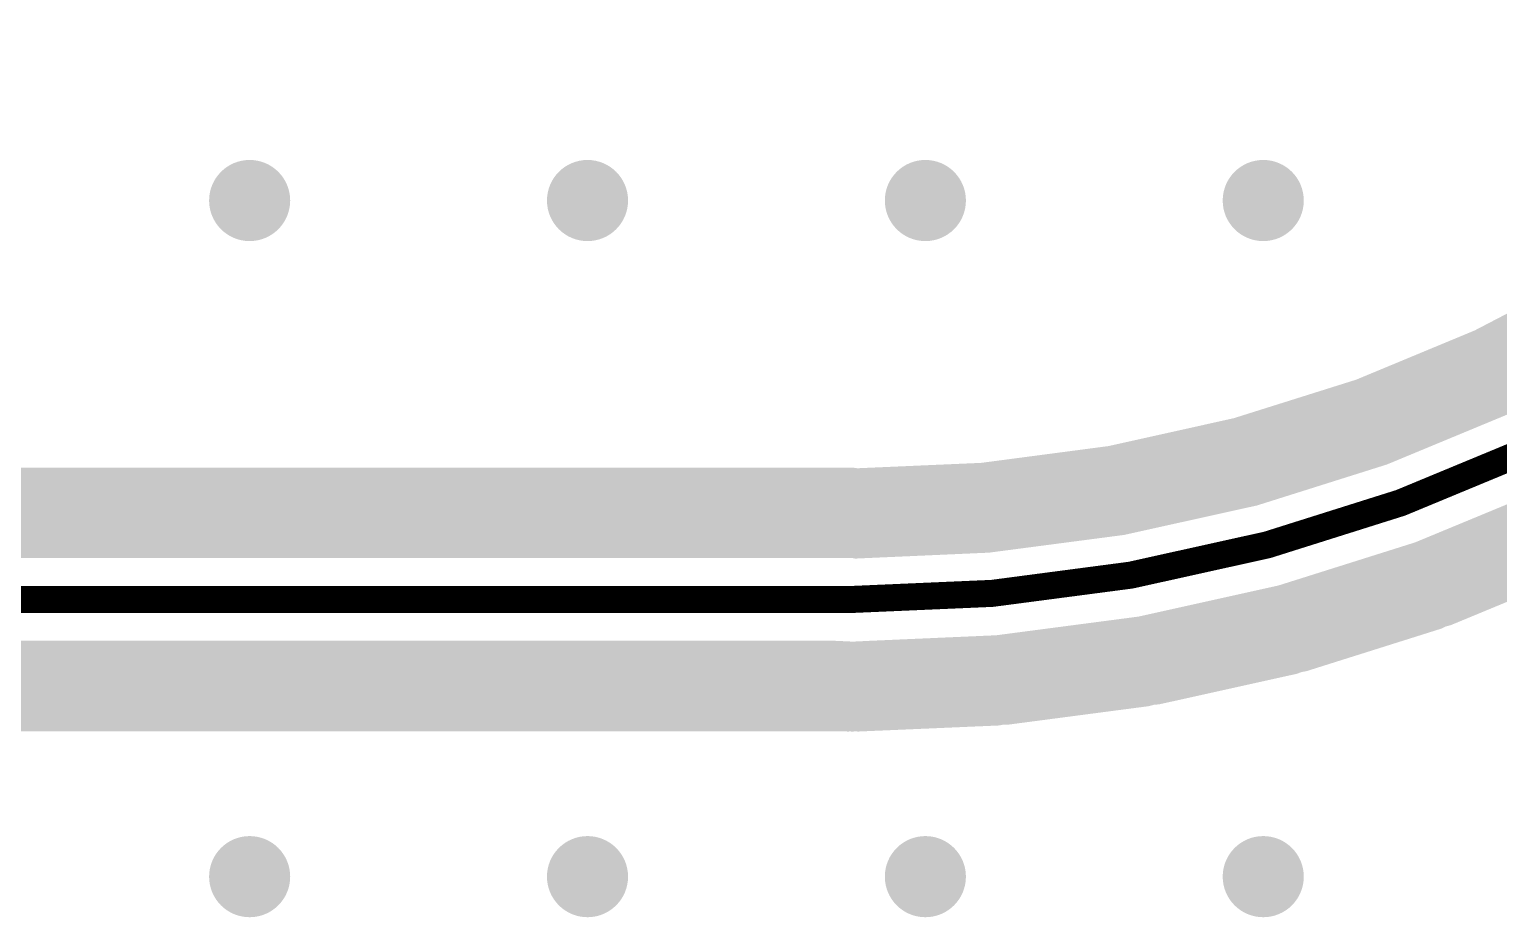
# Model space of a CAD drawing. Header units: inches. Extents: x -3 to 191, y -18 to 93.
# Drawn here: x 160.97 to 171.84, y 28.77 to 35.37 of the extents above; entities that cross this region are included whole.
import ezdxf

# ---------------------------------------------------------------- set-up
doc = ezdxf.new("R2010")
doc.units = ezdxf.units.IN
for name, color, linetype in [('Bottom Layer', 5, 'Continuous'), ('GND 1', 90, 'Continuous'), ('GND 2', 156, 'Continuous'), ('PWR', 16, 'Continuous'), ('Signal L4', 76, 'Continuous'), ('Top Layer', 1, 'Continuous'), ('Via Holes', 16, 'Continuous')]:
    doc.layers.add(name, color=color, linetype=linetype)

msp = doc.modelspace()

# ---------------------------------------------------------------- hatches: boundary and pattern name
at = {"layer": 'Bottom Layer'}
h = msp.add_hatch(color=5, dxfattribs=at)
edge = h.paths.add_edge_path()
edge.add_arc((162.6, 34.1), 0.3, 0, 360)
h = msp.add_hatch(color=5, dxfattribs=at)
edge = h.paths.add_edge_path()
edge.add_arc((165.1, 34.1), 0.3, 0, 360)
h = msp.add_hatch(color=5, dxfattribs=at)
edge = h.paths.add_edge_path()
edge.add_arc((167.6, 34.1), 0.3, 0, 360)
h = msp.add_hatch(color=5, dxfattribs=at)
edge = h.paths.add_edge_path()
edge.add_arc((170.1, 34.1), 0.3, 0, 360)
h = msp.add_hatch(color=5, dxfattribs=at)
edge = h.paths.add_edge_path()
edge.add_arc((171.048, 32.557), 0.3, 0, 360)
h = msp.add_hatch(color=5, dxfattribs=at)
edge = h.paths.add_edge_path()
edge.add_arc((169.27, 32.045), 0.3, 0, 360)
h = msp.add_hatch(color=5, dxfattribs=at)
edge = h.paths.add_edge_path()
edge.add_arc((161.882, 31.823), 0.3, 0, 360)
h = msp.add_hatch(color=5, dxfattribs=at)
edge = h.paths.add_edge_path()
edge.add_arc((163.732, 31.823), 0.3, 0, 360)
h = msp.add_hatch(color=5, dxfattribs=at)
edge = h.paths.add_edge_path()
edge.add_arc((165.582, 31.823), 0.3, 0, 360)
h = msp.add_hatch(color=5, dxfattribs=at)
edge = h.paths.add_edge_path()
edge.add_arc((167.432, 31.833), 0.3, 0, 360)
h = msp.add_hatch(color=5, dxfattribs=at)
edge = h.paths.add_edge_path()
edge.add_arc((170.599, 30.992), 0.3, 0, 360)
h = msp.add_hatch(color=5, dxfattribs=at)
edge = h.paths.add_edge_path()
edge.add_arc((168.79, 30.604), 0.3, 0, 360)
h = msp.add_hatch(color=5, dxfattribs=at)
edge = h.paths.add_edge_path()
edge.add_arc((161.394, 30.477), 0.3, 0, 360)
h = msp.add_hatch(color=5, dxfattribs=at)
edge = h.paths.add_edge_path()
edge.add_arc((163.244, 30.477), 0.3, 0, 360)
h = msp.add_hatch(color=5, dxfattribs=at)
edge = h.paths.add_edge_path()
edge.add_arc((165.094, 30.477), 0.3, 0, 360)
h = msp.add_hatch(color=5, dxfattribs=at)
edge = h.paths.add_edge_path()
edge.add_arc((166.944, 30.477), 0.3, 0, 360)
h = msp.add_hatch(color=5, dxfattribs=at)
edge = h.paths.add_edge_path()
edge.add_arc((162.6, 29.1), 0.3, 0, 360)
h = msp.add_hatch(color=5, dxfattribs=at)
edge = h.paths.add_edge_path()
edge.add_arc((165.1, 29.1), 0.3, 0, 360)
h = msp.add_hatch(color=5, dxfattribs=at)
edge = h.paths.add_edge_path()
edge.add_arc((167.6, 29.1), 0.3, 0, 360)
h = msp.add_hatch(color=5, dxfattribs=at)
edge = h.paths.add_edge_path()
edge.add_arc((170.1, 29.1), 0.3, 0, 360)
at = {"layer": 'GND 1'}
h = msp.add_hatch(color=90, dxfattribs=at)
edge = h.paths.add_edge_path()
edge.add_arc((162.6, 34.1), 0.3, 0, 360)
h = msp.add_hatch(color=90, dxfattribs=at)
edge = h.paths.add_edge_path()
edge.add_arc((165.1, 34.1), 0.3, 0, 360)
h = msp.add_hatch(color=90, dxfattribs=at)
edge = h.paths.add_edge_path()
edge.add_arc((167.6, 34.1), 0.3, 0, 360)
h = msp.add_hatch(color=90, dxfattribs=at)
edge = h.paths.add_edge_path()
edge.add_arc((170.1, 34.1), 0.3, 0, 360)
h = msp.add_hatch(color=90, dxfattribs=at)
edge = h.paths.add_edge_path()
edge.add_arc((171.048, 32.557), 0.3, 0, 360)
h = msp.add_hatch(color=90, dxfattribs=at)
edge = h.paths.add_edge_path()
edge.add_arc((169.27, 32.045), 0.3, 0, 360)
h = msp.add_hatch(color=90, dxfattribs=at)
edge = h.paths.add_edge_path()
edge.add_arc((161.882, 31.823), 0.3, 0, 360)
h = msp.add_hatch(color=90, dxfattribs=at)
edge = h.paths.add_edge_path()
edge.add_arc((163.732, 31.823), 0.3, 0, 360)
h = msp.add_hatch(color=90, dxfattribs=at)
edge = h.paths.add_edge_path()
edge.add_arc((165.582, 31.823), 0.3, 0, 360)
h = msp.add_hatch(color=90, dxfattribs=at)
edge = h.paths.add_edge_path()
edge.add_arc((167.432, 31.833), 0.3, 0, 360)
h = msp.add_hatch(color=90, dxfattribs=at)
edge = h.paths.add_edge_path()
edge.add_arc((170.599, 30.992), 0.3, 0, 360)
h = msp.add_hatch(color=90, dxfattribs=at)
edge = h.paths.add_edge_path()
edge.add_arc((168.79, 30.604), 0.3, 0, 360)
h = msp.add_hatch(color=90, dxfattribs=at)
edge = h.paths.add_edge_path()
edge.add_arc((161.394, 30.477), 0.3, 0, 360)
h = msp.add_hatch(color=90, dxfattribs=at)
edge = h.paths.add_edge_path()
edge.add_arc((163.244, 30.477), 0.3, 0, 360)
h = msp.add_hatch(color=90, dxfattribs=at)
edge = h.paths.add_edge_path()
edge.add_arc((165.094, 30.477), 0.3, 0, 360)
h = msp.add_hatch(color=90, dxfattribs=at)
edge = h.paths.add_edge_path()
edge.add_arc((166.944, 30.477), 0.3, 0, 360)
h = msp.add_hatch(color=90, dxfattribs=at)
edge = h.paths.add_edge_path()
edge.add_arc((162.6, 29.1), 0.3, 0, 360)
h = msp.add_hatch(color=90, dxfattribs=at)
edge = h.paths.add_edge_path()
edge.add_arc((165.1, 29.1), 0.3, 0, 360)
h = msp.add_hatch(color=90, dxfattribs=at)
edge = h.paths.add_edge_path()
edge.add_arc((167.6, 29.1), 0.3, 0, 360)
h = msp.add_hatch(color=90, dxfattribs=at)
edge = h.paths.add_edge_path()
edge.add_arc((170.1, 29.1), 0.3, 0, 360)
at = {"layer": 'GND 2'}
h = msp.add_hatch(color=156, dxfattribs=at)
edge = h.paths.add_edge_path()
edge.add_arc((162.6, 34.1), 0.3, 0, 360)
h = msp.add_hatch(color=156, dxfattribs=at)
edge = h.paths.add_edge_path()
edge.add_arc((165.1, 34.1), 0.3, 0, 360)
h = msp.add_hatch(color=156, dxfattribs=at)
edge = h.paths.add_edge_path()
edge.add_arc((167.6, 34.1), 0.3, 0, 360)
h = msp.add_hatch(color=156, dxfattribs=at)
edge = h.paths.add_edge_path()
edge.add_arc((170.1, 34.1), 0.3, 0, 360)
h = msp.add_hatch(color=156, dxfattribs=at)
edge = h.paths.add_edge_path()
edge.add_arc((171.048, 32.557), 0.3, 0, 360)
h = msp.add_hatch(color=156, dxfattribs=at)
edge = h.paths.add_edge_path()
edge.add_arc((169.27, 32.045), 0.3, 0, 360)
h = msp.add_hatch(color=156, dxfattribs=at)
edge = h.paths.add_edge_path()
edge.add_arc((161.882, 31.823), 0.3, 0, 360)
h = msp.add_hatch(color=156, dxfattribs=at)
edge = h.paths.add_edge_path()
edge.add_arc((163.732, 31.823), 0.3, 0, 360)
h = msp.add_hatch(color=156, dxfattribs=at)
edge = h.paths.add_edge_path()
edge.add_arc((165.582, 31.823), 0.3, 0, 360)
h = msp.add_hatch(color=156, dxfattribs=at)
edge = h.paths.add_edge_path()
edge.add_arc((167.432, 31.833), 0.3, 0, 360)
h = msp.add_hatch(color=156, dxfattribs=at)
edge = h.paths.add_edge_path()
edge.add_arc((170.599, 30.992), 0.3, 0, 360)
h = msp.add_hatch(color=156, dxfattribs=at)
edge = h.paths.add_edge_path()
edge.add_arc((168.79, 30.604), 0.3, 0, 360)
h = msp.add_hatch(color=156, dxfattribs=at)
edge = h.paths.add_edge_path()
edge.add_arc((161.394, 30.477), 0.3, 0, 360)
h = msp.add_hatch(color=156, dxfattribs=at)
edge = h.paths.add_edge_path()
edge.add_arc((163.244, 30.477), 0.3, 0, 360)
h = msp.add_hatch(color=156, dxfattribs=at)
edge = h.paths.add_edge_path()
edge.add_arc((165.094, 30.477), 0.3, 0, 360)
h = msp.add_hatch(color=156, dxfattribs=at)
edge = h.paths.add_edge_path()
edge.add_arc((166.944, 30.477), 0.3, 0, 360)
h = msp.add_hatch(color=156, dxfattribs=at)
edge = h.paths.add_edge_path()
edge.add_arc((162.6, 29.1), 0.3, 0, 360)
h = msp.add_hatch(color=156, dxfattribs=at)
edge = h.paths.add_edge_path()
edge.add_arc((165.1, 29.1), 0.3, 0, 360)
h = msp.add_hatch(color=156, dxfattribs=at)
edge = h.paths.add_edge_path()
edge.add_arc((167.6, 29.1), 0.3, 0, 360)
h = msp.add_hatch(color=156, dxfattribs=at)
edge = h.paths.add_edge_path()
edge.add_arc((170.1, 29.1), 0.3, 0, 360)
at = {"layer": 'PWR'}
h = msp.add_hatch(color=16, dxfattribs=at)
edge = h.paths.add_edge_path()
edge.add_arc((162.6, 34.1), 0.3, 0, 360)
h = msp.add_hatch(color=16, dxfattribs=at)
edge = h.paths.add_edge_path()
edge.add_arc((165.1, 34.1), 0.3, 0, 360)
h = msp.add_hatch(color=16, dxfattribs=at)
edge = h.paths.add_edge_path()
edge.add_arc((167.6, 34.1), 0.3, 0, 360)
h = msp.add_hatch(color=16, dxfattribs=at)
edge = h.paths.add_edge_path()
edge.add_arc((170.1, 34.1), 0.3, 0, 360)
h = msp.add_hatch(color=16, dxfattribs=at)
edge = h.paths.add_edge_path()
edge.add_arc((171.048, 32.557), 0.3, 0, 360)
h = msp.add_hatch(color=16, dxfattribs=at)
edge = h.paths.add_edge_path()
edge.add_arc((169.27, 32.045), 0.3, 0, 360)
h = msp.add_hatch(color=16, dxfattribs=at)
edge = h.paths.add_edge_path()
edge.add_arc((161.882, 31.823), 0.3, 0, 360)
h = msp.add_hatch(color=16, dxfattribs=at)
edge = h.paths.add_edge_path()
edge.add_arc((163.732, 31.823), 0.3, 0, 360)
h = msp.add_hatch(color=16, dxfattribs=at)
edge = h.paths.add_edge_path()
edge.add_arc((165.582, 31.823), 0.3, 0, 360)
h = msp.add_hatch(color=16, dxfattribs=at)
edge = h.paths.add_edge_path()
edge.add_arc((167.432, 31.833), 0.3, 0, 360)
h = msp.add_hatch(color=16, dxfattribs=at)
edge = h.paths.add_edge_path()
edge.add_arc((170.599, 30.992), 0.3, 0, 360)
h = msp.add_hatch(color=16, dxfattribs=at)
edge = h.paths.add_edge_path()
edge.add_arc((168.79, 30.604), 0.3, 0, 360)
h = msp.add_hatch(color=16, dxfattribs=at)
edge = h.paths.add_edge_path()
edge.add_arc((161.394, 30.477), 0.3, 0, 360)
h = msp.add_hatch(color=16, dxfattribs=at)
edge = h.paths.add_edge_path()
edge.add_arc((163.244, 30.477), 0.3, 0, 360)
h = msp.add_hatch(color=16, dxfattribs=at)
edge = h.paths.add_edge_path()
edge.add_arc((165.094, 30.477), 0.3, 0, 360)
h = msp.add_hatch(color=16, dxfattribs=at)
edge = h.paths.add_edge_path()
edge.add_arc((166.944, 30.477), 0.3, 0, 360)
h = msp.add_hatch(color=16, dxfattribs=at)
edge = h.paths.add_edge_path()
edge.add_arc((162.6, 29.1), 0.3, 0, 360)
h = msp.add_hatch(color=16, dxfattribs=at)
edge = h.paths.add_edge_path()
edge.add_arc((165.1, 29.1), 0.3, 0, 360)
h = msp.add_hatch(color=16, dxfattribs=at)
edge = h.paths.add_edge_path()
edge.add_arc((167.6, 29.1), 0.3, 0, 360)
h = msp.add_hatch(color=16, dxfattribs=at)
edge = h.paths.add_edge_path()
edge.add_arc((170.1, 29.1), 0.3, 0, 360)
at = {"layer": 'Signal L4'}
h = msp.add_hatch(color=76, dxfattribs=at)
edge = h.paths.add_edge_path()
edge.add_arc((162.6, 34.1), 0.3, 0, 360)
h = msp.add_hatch(color=76, dxfattribs=at)
edge = h.paths.add_edge_path()
edge.add_arc((165.1, 34.1), 0.3, 0, 360)
h = msp.add_hatch(color=76, dxfattribs=at)
edge = h.paths.add_edge_path()
edge.add_arc((167.6, 34.1), 0.3, 0, 360)
h = msp.add_hatch(color=76, dxfattribs=at)
edge = h.paths.add_edge_path()
edge.add_arc((170.1, 34.1), 0.3, 0, 360)
h = msp.add_hatch(color=76, dxfattribs=at)
edge = h.paths.add_edge_path()
edge.add_arc((171.048, 32.557), 0.3, 0, 360)
h = msp.add_hatch(color=76, dxfattribs=at)
edge = h.paths.add_edge_path()
edge.add_arc((169.27, 32.045), 0.3, 0, 360)
h = msp.add_hatch(color=76, dxfattribs=at)
edge = h.paths.add_edge_path()
edge.add_arc((161.882, 31.823), 0.3, 0, 360)
h = msp.add_hatch(color=76, dxfattribs=at)
edge = h.paths.add_edge_path()
edge.add_arc((163.732, 31.823), 0.3, 0, 360)
h = msp.add_hatch(color=76, dxfattribs=at)
edge = h.paths.add_edge_path()
edge.add_arc((165.582, 31.823), 0.3, 0, 360)
h = msp.add_hatch(color=76, dxfattribs=at)
edge = h.paths.add_edge_path()
edge.add_arc((167.432, 31.833), 0.3, 0, 360)
h = msp.add_hatch(color=76, dxfattribs=at)
edge = h.paths.add_edge_path()
edge.add_arc((170.599, 30.992), 0.3, 0, 360)
h = msp.add_hatch(color=76, dxfattribs=at)
edge = h.paths.add_edge_path()
edge.add_arc((168.79, 30.604), 0.3, 0, 360)
h = msp.add_hatch(color=76, dxfattribs=at)
edge = h.paths.add_edge_path()
edge.add_arc((161.394, 30.477), 0.3, 0, 360)
h = msp.add_hatch(color=76, dxfattribs=at)
edge = h.paths.add_edge_path()
edge.add_arc((163.244, 30.477), 0.3, 0, 360)
h = msp.add_hatch(color=76, dxfattribs=at)
edge = h.paths.add_edge_path()
edge.add_arc((165.094, 30.477), 0.3, 0, 360)
h = msp.add_hatch(color=76, dxfattribs=at)
edge = h.paths.add_edge_path()
edge.add_arc((166.944, 30.477), 0.3, 0, 360)
h = msp.add_hatch(color=76, dxfattribs=at)
edge = h.paths.add_edge_path()
edge.add_arc((162.6, 29.1), 0.3, 0, 360)
h = msp.add_hatch(color=76, dxfattribs=at)
edge = h.paths.add_edge_path()
edge.add_arc((165.1, 29.1), 0.3, 0, 360)
h = msp.add_hatch(color=76, dxfattribs=at)
edge = h.paths.add_edge_path()
edge.add_arc((167.6, 29.1), 0.3, 0, 360)
h = msp.add_hatch(color=76, dxfattribs=at)
edge = h.paths.add_edge_path()
edge.add_arc((170.1, 29.1), 0.3, 0, 360)
at = {"layer": 'Top Layer'}
h = msp.add_hatch(color=1, dxfattribs=at)
h.paths.add_polyline_path([(175.879, 52.729), (176.025, 52.7), (177.375, 52.7), (177.521, 52.729), (177.627, 52.799), (177.698, 52.758), (177.698, 52.758), (177.698, 52.758), (177.794, 52.662), (177.858, 52.598), (177.858, 52.598), (177.858, 52.598), (177.971, 52.402), (178.011, 52.307), (178.026, 52.252), (178.047, 52.199), (178.055, 52.143), (178.069, 52.088), (178.069, 52.031), (178.077, 51.975), (178.077, 50.525), (178.069, 50.469), (178.069, 50.412), (178.055, 50.357), (178.047, 50.301), (178.026, 50.248), (178.011, 50.193), (177.971, 50.098), (177.971, 50.098), (177.971, 50.098), (177.904, 49.982), (177.941, 49.926), (177.967, 49.876), (177.998, 49.828), (178.016, 49.775), (178.042, 49.724), (178.053, 49.668), (178.071, 49.614), (178.11, 49.419), (178.113, 49.362), (178.124, 49.307), (178.123, 49.278), (178.126, 49.253), (178.39, 48.989), (178.396, 48.984), (178.422, 48.95), (178.453, 48.921), (178.693, 48.629), (178.737, 48.557), (178.787, 48.488), (178.965, 48.155), (178.995, 48.076), (179.03, 47.998), (179.139, 47.637), (179.153, 47.553), (179.172, 47.471), (179.209, 47.095), (179.208, 47.052), (179.214, 47.01), (179.213, 47.002), (179.213, 41.769), (179.214, 41.759), (179.213, 41.742), (179.213, 41.725), (179.211, 41.712), (179.225, 41.431), (179.221, 41.388), (179.225, 41.346), (179.178, 40.397), (179.17, 40.355), (179.17, 40.312), (179.03, 39.372), (179.019, 39.331), (179.014, 39.289), (178.783, 38.367), (178.767, 38.327), (178.758, 38.286), (178.438, 37.391), (178.419, 37.353), (178.406, 37.313), (177.999, 36.454), (177.976, 36.418), (177.959, 36.379), (177.471, 35.564), (177.444, 35.53), (177.424, 35.493), (176.858, 34.73), (176.828, 34.699), (176.804, 34.664), (176.166, 33.961), (176.166, 33.961), (176.165, 33.96), (176.165, 33.96), (176.149, 33.946), (176.137, 33.93), (176.137, 33.93), (176.137, 33.93), (176.121, 33.918), (176.109, 33.904), (175.34, 33.199), (175.309, 33.177), (175.282, 33.15), (174.454, 32.515), (174.421, 32.496), (174.392, 32.471), (173.512, 31.911), (173.477, 31.895), (173.446, 31.873), (172.52, 31.391), (172.485, 31.378), (172.452, 31.359), (171.488, 30.96), (171.451, 30.95), (171.417, 30.934), (170.421, 30.62), (170.384, 30.613), (170.348, 30.6), (169.329, 30.374), (169.291, 30.371), (169.255, 30.361), (168.22, 30.225), (168.182, 30.225), (168.145, 30.218), (167.102, 30.173), (167.08, 30.175), (167.061, 30.172), (167.044, 30.174), (167.027, 30.173), (167.023, 30.173), (167.011, 30.175), (156.418, 30.175), (156.378, 30.181), (155.365, 30.136), (154.32, 29.999), (153.291, 29.771), (152.286, 29.454), (151.313, 29.05), (150.378, 28.564), (149.489, 27.998), (148.653, 27.356), (147.905, 26.671), (147.881, 26.639), (144.745, 23.503), (144.736, 23.492), (144.719, 23.479), (144.705, 23.462), (144.094, 22.908), (144.059, 22.884), (144.028, 22.854), (143.365, 22.362), (143.327, 22.341), (143.294, 22.315), (142.586, 21.89), (142.546, 21.873), (142.511, 21.85), (141.764, 21.497), (141.723, 21.484), (141.685, 21.465), (140.908, 21.186), (140.866, 21.177), (140.826, 21.162), (140.025, 20.961), (139.983, 20.956), (139.942, 20.944), (139.125, 20.823), (139.082, 20.823), (139.04, 20.815), (138.215, 20.774), (138.193, 20.776), (138.171, 20.773), (138.157, 20.775), (138.141, 20.775), (138.131, 20.774), (138.129, 20.774), (138.124, 20.775), (136.683, 20.775), (136.675, 20.733), (136.656, 20.68), (136.645, 20.624), (136.62, 20.573), (136.602, 20.519), (136.57, 20.472), (136.545, 20.421), (136.49, 20.338), (136.452, 20.296), (136.421, 20.248), (136.378, 20.211), (136.341, 20.168), (136.294, 20.137), (136.251, 20.099), (136.168, 20.044), (136.117, 20.019), (136.07, 19.987), (136.016, 19.969), (135.965, 19.944), (135.91, 19.933), (135.856, 19.915), (135.758, 19.895), (135.673, 19.89), (135.589, 19.879), (135.089, 19.879), (135.005, 19.89), (134.92, 19.895), (134.823, 19.915), (134.769, 19.933), (134.713, 19.944), (134.662, 19.969), (134.608, 19.987), (134.561, 20.019), (134.51, 20.044), (134.428, 20.099), (134.385, 20.137), (134.338, 20.168), (134.3, 20.211), (134.257, 20.248), (134.226, 20.296), (134.188, 20.338), (134.133, 20.421), (134.108, 20.472), (134.077, 20.519), (134.058, 20.573), (134.033, 20.624), (134.022, 20.68), (134.004, 20.733), (133.984, 20.831), (133.979, 20.916), (133.968, 21), (133.968, 22.5), (133.979, 22.584), (133.984, 22.669), (134.004, 22.767), (134.022, 22.82), (134.033, 22.876), (134.058, 22.927), (134.077, 22.981), (134.108, 23.028), (134.133, 23.079), (134.188, 23.162), (134.226, 23.204), (134.257, 23.252), (134.3, 23.289), (134.338, 23.332), (134.385, 23.363), (134.428, 23.401), (134.51, 23.456), (134.561, 23.481), (134.608, 23.513), (134.662, 23.531), (134.713, 23.556), (134.769, 23.567), (134.823, 23.585), (134.92, 23.605), (135.005, 23.61), (135.089, 23.621), (135.589, 23.621), (135.673, 23.61), (135.758, 23.605), (135.856, 23.585), (135.91, 23.567), (135.965, 23.556), (136.016, 23.531), (136.07, 23.513), (136.117, 23.481), (136.168, 23.456), (136.251, 23.401), (136.294, 23.363), (136.341, 23.332), (136.378, 23.289), (136.421, 23.252), (136.452, 23.204), (136.49, 23.162), (136.545, 23.079), (136.57, 23.028), (136.602, 22.981), (136.62, 22.927), (136.645, 22.876), (136.656, 22.82), (136.675, 22.767), (136.683, 22.725), (138.17, 22.725), (138.171, 22.725), (138.171, 22.725), (138.173, 22.725), (138.197, 22.722), (138.892, 22.756), (139.604, 22.861), (140.302, 23.036), (140.98, 23.279), (141.631, 23.586), (142.248, 23.957), (142.826, 24.385), (143.341, 24.852), (143.356, 24.871), (146.462, 27.977), (146.473, 27.993), (146.474, 27.994), (146.488, 28.006), (146.499, 28.02), (146.514, 28.032), (146.527, 28.047), (147.373, 28.822), (147.404, 28.844), (147.431, 28.871), (148.342, 29.57), (148.375, 29.589), (148.404, 29.613), (149.372, 30.23), (149.407, 30.246), (149.438, 30.268), (150.456, 30.798), (150.492, 30.811), (150.524, 30.83), (151.585, 31.269), (151.622, 31.279), (151.656, 31.295), (152.751, 31.64), (152.789, 31.647), (152.824, 31.66), (153.945, 31.909), (153.983, 31.912), (154.02, 31.922), (155.158, 32.072), (155.196, 32.072), (155.233, 32.078), (156.38, 32.128), (156.399, 32.127), (156.418, 32.129), (156.45, 32.125), (167.059, 32.125), (167.06, 32.125), (167.061, 32.125), (167.062, 32.125), (167.096, 32.12), (168.013, 32.16), (168.954, 32.284), (169.881, 32.49), (170.787, 32.775), (171.664, 33.139), (172.506, 33.577), (173.307, 34.087), (174.06, 34.665), (174.735, 35.284), (174.756, 35.311), (174.756, 35.311), (174.756, 35.311), (174.756, 35.311), (174.756, 35.311), (174.777, 35.327), (174.794, 35.347), (174.8, 35.351), (175.326, 35.931), (175.829, 36.609), (176.263, 37.333), (176.624, 38.096), (176.908, 38.891), (177.113, 39.71), (177.237, 40.544), (177.131, 40.531), (177.106, 40.527), (177.075, 40.523), (176.325, 40.523), (176.269, 40.531), (176.212, 40.531), (176.157, 40.545), (176.101, 40.553), (176.048, 40.574), (175.993, 40.589), (175.898, 40.629), (175.898, 40.629), (175.898, 40.629), (175.702, 40.742), (175.702, 40.742), (175.702, 40.742), (175.606, 40.838), (175.542, 40.902), (175.542, 40.902), (175.542, 40.902), (175.429, 41.098), (175.389, 41.193), (175.374, 41.248), (175.368, 41.263), (175.409, 41.291), (175.481, 41.398), (175.506, 41.525), (175.506, 42.975), (175.481, 43.102), (175.409, 43.209), (175.368, 43.237), (175.374, 43.252), (175.389, 43.307), (175.429, 43.402), (175.429, 43.402), (175.429, 43.402), (175.542, 43.598), (175.542, 43.598), (175.542, 43.598), (175.565, 43.621), (175.727, 43.603), (175.755, 43.562), (175.879, 43.479), (176.025, 43.45), (177.375, 43.45), (177.521, 43.479), (177.645, 43.562), (177.728, 43.686), (177.757, 43.832), (177.757, 44.882), (177.728, 45.028), (177.645, 45.152), (177.521, 45.235), (177.375, 45.264), (177.263, 45.264), (177.263, 47.006), (177.247, 47.174), (177.199, 47.332), (177.159, 47.406), (177.159, 47.643), (177.124, 47.819), (177.024, 47.967), (177.024, 47.967), (176.876, 48.067), (176.7, 48.102), (176.524, 48.067), (176.376, 47.967), (176.357, 47.939), (176.332, 47.947), (176.276, 47.959), (176.225, 47.984), (176.172, 48.002), (176.124, 48.033), (176.074, 48.059), (175.908, 48.169), (175.865, 48.206), (175.818, 48.238), (175.781, 48.281), (175.738, 48.318), (175.707, 48.365), (175.695, 48.379), (175.709, 48.45), (175.709, 49.25), (175.709, 49.25), (175.674, 49.426), (175.574, 49.574), (175.445, 49.661), (175.447, 49.668), (175.459, 49.724), (175.484, 49.775), (175.502, 49.828), (175.533, 49.876), (175.545, 49.899), (175.542, 49.902), (175.542, 49.902), (175.542, 49.902), (175.429, 50.098), (175.389, 50.193), (175.374, 50.248), (175.368, 50.263), (175.409, 50.291), (175.481, 50.398), (175.506, 50.525), (175.506, 51.975), (175.481, 52.102), (175.409, 52.209), (175.368, 52.237), (175.374, 52.252), (175.389, 52.307), (175.429, 52.402), (175.429, 52.402), (175.429, 52.402), (175.542, 52.598), (175.542, 52.598), (175.542, 52.598), (175.638, 52.694), (175.702, 52.758), (175.702, 52.758), (175.702, 52.758), (175.773, 52.799)])
h.paths.add_polyline_path([(177.075, 52.306), (176.325, 52.306), (176.198, 52.281), (176.091, 52.209), (176.019, 52.102), (175.994, 51.975), (175.994, 50.525), (176.019, 50.398), (176.091, 50.291), (176.198, 50.219), (176.325, 50.194), (176.394, 50.194), (176.394, 49.859), (176.251, 49.749), (176.139, 49.603), (176.068, 49.433), (176.044, 49.25), (176.068, 49.067), (176.139, 48.897), (176.251, 48.751), (176.397, 48.639), (176.567, 48.568), (176.75, 48.544), (176.933, 48.568), (176.98, 48.588), (177.401, 48.166), (177.49, 48.078), (177.568, 47.983), (177.678, 47.849), (177.817, 47.588), (177.903, 47.305), (177.932, 47.012), (177.932, 47.01), (177.932, 42.44), (177.823, 42.374), (177.775, 42.4), (177.406, 42.512), (177.406, 42.975), (177.381, 43.102), (177.309, 43.209), (177.202, 43.281), (177.075, 43.306), (176.325, 43.306), (176.198, 43.281), (176.091, 43.209), (176.019, 43.102), (175.994, 42.975), (175.994, 41.525), (176.019, 41.398), (176.091, 41.291), (176.198, 41.219), (176.325, 41.194), (177.075, 41.194), (177.202, 41.219), (177.309, 41.291), (177.381, 41.398), (177.406, 41.525), (177.406, 41.765), (177.508, 41.841), (177.539, 41.831), (177.796, 41.694), (177.937, 41.579), (177.946, 41.388), (177.901, 40.48), (177.768, 39.58), (177.547, 38.698), (177.24, 37.841), (176.852, 37.019), (176.384, 36.239), (175.842, 35.508), (175.317, 34.928), (175.229, 34.838), (175.229, 34.838), (175.138, 34.749), (174.489, 34.154), (173.689, 33.541), (172.84, 32.999), (171.946, 32.534), (171.015, 32.148), (170.054, 31.845), (169.07, 31.627), (168.071, 31.496), (167.079, 31.452), (167.061, 31.456), (167.06, 31.456), (167.06, 31.456), (167.059, 31.456), (156.418, 31.456), (156.418, 31.46), (155.37, 31.419), (154.328, 31.296), (153.3, 31.091), (152.29, 30.806), (151.306, 30.443), (150.353, 30.004), (149.438, 29.492), (148.566, 28.909), (147.742, 28.26), (147.065, 27.634), (146.972, 27.548), (146.972, 27.547), (146.887, 27.456), (143.829, 24.398), (143.816, 24.379), (143.164, 23.797), (142.432, 23.277), (141.646, 22.843), (140.817, 22.499), (139.954, 22.251), (139.069, 22.1), (138.194, 22.051), (138.172, 22.056), (138.17, 22.056), (138.17, 22.056), (138.17, 22.056), (136.048, 22.056), (136.048, 22.5), (136.013, 22.676), (135.914, 22.824), (135.765, 22.924), (135.589, 22.959), (135.089, 22.959), (134.914, 22.924), (134.765, 22.824), (134.665, 22.676), (134.63, 22.5), (134.63, 21), (134.665, 20.824), (134.765, 20.676), (134.914, 20.576), (135.089, 20.541), (135.589, 20.541), (135.765, 20.576), (135.914, 20.676), (136.013, 20.824), (136.048, 21), (136.048, 21.444), (138.046, 21.444), (138.171, 21.44), (138.173, 21.44), (138.296, 21.446), (139.017, 21.481), (139.854, 21.605), (140.674, 21.811), (141.47, 22.095), (142.235, 22.457), (142.96, 22.892), (143.639, 23.395), (144.265, 23.963), (144.265, 23.963), (144.352, 24.056), (147.408, 27.112), (147.42, 27.13), (148.224, 27.867), (149.106, 28.544), (150.044, 29.142), (151.031, 29.655), (152.058, 30.081), (153.119, 30.415), (154.204, 30.656), (155.307, 30.801), (156.396, 30.848), (156.418, 30.844), (166.934, 30.844), (167.064, 30.838), (167.188, 30.844), (168.124, 30.885), (169.176, 31.023), (170.212, 31.253), (171.224, 31.572), (172.205, 31.978), (173.146, 32.468), (174.041, 33.038), (174.883, 33.684), (175.572, 34.315), (175.665, 34.401), (175.666, 34.401), (175.666, 34.401), (175.712, 34.453), (175.749, 34.493), (175.75, 34.494), (176.316, 35.119), (176.894, 35.898), (177.393, 36.73), (177.807, 37.606), (178.134, 38.519), (178.37, 39.46), (178.512, 40.419), (178.559, 41.388), (178.549, 41.609), (178.545, 41.736), (178.544, 41.862), (178.544, 47.01), (178.548, 47.01), (178.507, 47.425), (178.386, 47.824), (178.19, 48.191), (178.004, 48.417), (178.004, 48.417), (177.925, 48.513), (177.922, 48.51), (177.412, 49.02), (177.432, 49.067), (177.456, 49.25), (177.432, 49.433), (177.361, 49.603), (177.249, 49.749), (177.103, 49.861), (177.006, 49.902), (177.006, 50.194), (177.075, 50.194), (177.202, 50.219), (177.309, 50.291), (177.381, 50.398), (177.406, 50.525), (177.406, 51.975), (177.381, 52.102), (177.309, 52.209), (177.202, 52.281)], flags=0)
h = msp.add_hatch(color=1, dxfattribs=at)
edge = h.paths.add_edge_path()
edge.add_arc((162.6, 34.1), 0.3, 0, 360)
h = msp.add_hatch(color=1, dxfattribs=at)
edge = h.paths.add_edge_path()
edge.add_arc((165.1, 34.1), 0.3, 0, 360)
h = msp.add_hatch(color=1, dxfattribs=at)
edge = h.paths.add_edge_path()
edge.add_arc((167.6, 34.1), 0.3, 0, 360)
h = msp.add_hatch(color=1, dxfattribs=at)
edge = h.paths.add_edge_path()
edge.add_arc((170.1, 34.1), 0.3, 0, 360)
h = msp.add_hatch(color=1, dxfattribs=at)
edge = h.paths.add_edge_path()
edge.add_arc((171.048, 32.557), 0.3, 0, 360)
h = msp.add_hatch(color=1, dxfattribs=at)
edge = h.paths.add_edge_path()
edge.add_arc((169.27, 32.045), 0.3, 0, 360)
h = msp.add_hatch(color=1, dxfattribs=at)
edge = h.paths.add_edge_path()
edge.add_arc((161.882, 31.823), 0.3, 0, 360)
h = msp.add_hatch(color=1, dxfattribs=at)
edge = h.paths.add_edge_path()
edge.add_arc((163.732, 31.823), 0.3, 0, 360)
h = msp.add_hatch(color=1, dxfattribs=at)
edge = h.paths.add_edge_path()
edge.add_arc((165.582, 31.823), 0.3, 0, 360)
h = msp.add_hatch(color=1, dxfattribs=at)
edge = h.paths.add_edge_path()
edge.add_arc((167.432, 31.833), 0.3, 0, 360)
h = msp.add_hatch(color=1, dxfattribs=at)
edge = h.paths.add_edge_path()
edge.add_arc((170.599, 30.992), 0.3, 0, 360)
h = msp.add_hatch(color=1, dxfattribs=at)
edge = h.paths.add_edge_path()
edge.add_arc((168.79, 30.604), 0.3, 0, 360)
h = msp.add_hatch(color=1, dxfattribs=at)
edge = h.paths.add_edge_path()
edge.add_arc((161.394, 30.477), 0.3, 0, 360)
h = msp.add_hatch(color=1, dxfattribs=at)
edge = h.paths.add_edge_path()
edge.add_arc((163.244, 30.477), 0.3, 0, 360)
h = msp.add_hatch(color=1, dxfattribs=at)
edge = h.paths.add_edge_path()
edge.add_arc((165.094, 30.477), 0.3, 0, 360)
h = msp.add_hatch(color=1, dxfattribs=at)
edge = h.paths.add_edge_path()
edge.add_arc((166.944, 30.477), 0.3, 0, 360)
h = msp.add_hatch(color=1, dxfattribs=at)
edge = h.paths.add_edge_path()
edge.add_arc((162.6, 29.1), 0.3, 0, 360)
h = msp.add_hatch(color=1, dxfattribs=at)
edge = h.paths.add_edge_path()
edge.add_arc((165.1, 29.1), 0.3, 0, 360)
h = msp.add_hatch(color=1, dxfattribs=at)
edge = h.paths.add_edge_path()
edge.add_arc((167.6, 29.1), 0.3, 0, 360)
h = msp.add_hatch(color=1, dxfattribs=at)
edge = h.paths.add_edge_path()
edge.add_arc((170.1, 29.1), 0.3, 0, 360)
at = {"layer": 'Via Holes'}
h = msp.add_hatch(color=7, dxfattribs=at)
edge = h.paths.add_edge_path()
edge.add_arc((162.6, 34.1), 0.15, 0, 360)
h = msp.add_hatch(color=7, dxfattribs=at)
edge = h.paths.add_edge_path()
edge.add_arc((165.1, 34.1), 0.15, 0, 360)
h = msp.add_hatch(color=7, dxfattribs=at)
edge = h.paths.add_edge_path()
edge.add_arc((167.6, 34.1), 0.15, 0, 360)
h = msp.add_hatch(color=7, dxfattribs=at)
edge = h.paths.add_edge_path()
edge.add_arc((170.1, 34.1), 0.15, 0, 360)
h = msp.add_hatch(color=7, dxfattribs=at)
edge = h.paths.add_edge_path()
edge.add_arc((171.048, 32.557), 0.15, 0, 360)
h = msp.add_hatch(color=7, dxfattribs=at)
edge = h.paths.add_edge_path()
edge.add_arc((169.27, 32.045), 0.15, 0, 360)
h = msp.add_hatch(color=7, dxfattribs=at)
edge = h.paths.add_edge_path()
edge.add_arc((161.882, 31.823), 0.15, 0, 360)
h = msp.add_hatch(color=7, dxfattribs=at)
edge = h.paths.add_edge_path()
edge.add_arc((163.732, 31.823), 0.15, 0, 360)
h = msp.add_hatch(color=7, dxfattribs=at)
edge = h.paths.add_edge_path()
edge.add_arc((165.582, 31.823), 0.15, 0, 360)
h = msp.add_hatch(color=7, dxfattribs=at)
edge = h.paths.add_edge_path()
edge.add_arc((167.432, 31.833), 0.15, 0, 360)
h = msp.add_hatch(color=7, dxfattribs=at)
edge = h.paths.add_edge_path()
edge.add_arc((170.599, 30.992), 0.15, 0, 360)
h = msp.add_hatch(color=7, dxfattribs=at)
edge = h.paths.add_edge_path()
edge.add_arc((168.79, 30.604), 0.15, 0, 360)
h = msp.add_hatch(color=7, dxfattribs=at)
edge = h.paths.add_edge_path()
edge.add_arc((161.394, 30.477), 0.15, 0, 360)
h = msp.add_hatch(color=7, dxfattribs=at)
edge = h.paths.add_edge_path()
edge.add_arc((163.244, 30.477), 0.15, 0, 360)
h = msp.add_hatch(color=7, dxfattribs=at)
edge = h.paths.add_edge_path()
edge.add_arc((165.094, 30.477), 0.15, 0, 360)
h = msp.add_hatch(color=7, dxfattribs=at)
edge = h.paths.add_edge_path()
edge.add_arc((166.944, 30.477), 0.15, 0, 360)
h = msp.add_hatch(color=7, dxfattribs=at)
edge = h.paths.add_edge_path()
edge.add_arc((162.6, 29.1), 0.15, 0, 360)
h = msp.add_hatch(color=7, dxfattribs=at)
edge = h.paths.add_edge_path()
edge.add_arc((165.1, 29.1), 0.15, 0, 360)
h = msp.add_hatch(color=7, dxfattribs=at)
edge = h.paths.add_edge_path()
edge.add_arc((167.6, 29.1), 0.15, 0, 360)
h = msp.add_hatch(color=7, dxfattribs=at)
edge = h.paths.add_edge_path()
edge.add_arc((170.1, 29.1), 0.15, 0, 360)

# ---------------------------------------------------------------- linework, layer by layer
at = {"layer": 'Top Layer'}
for points in [[(175.445, 34.622, 0.2, 0.2, -0.198987), (167.061, 31.15, 0.2, 0.2, 0)], [(156.418, 31.15, 0.2, 0.2, 0), (167.059, 31.15, 0.2, 0.2, 0)], [(167.059, 31.15, 0.2, 0.2, 0), (167.061, 31.15, 0.2, 0.2, 0)]]:
    msp.add_lwpolyline(points, format="xyseb", dxfattribs=at)
for points in [[(167.009, 31.15, 0.1, 0.1, 1), (167.109, 31.15, 0.1, 0.1, 1)], [(167.009, 31.15, 0.1, 0.1, 1), (167.109, 31.15, 0.1, 0.1, 1)], [(167.011, 31.15, 0.1, 0.1, 1), (167.111, 31.15, 0.1, 0.1, 1)], [(167.011, 31.15, 0.1, 0.1, 1), (167.111, 31.15, 0.1, 0.1, 1)]]:
    msp.add_lwpolyline(points, format="xyseb", close=True, dxfattribs=at)

doc.saveas('drawing.dxf')
